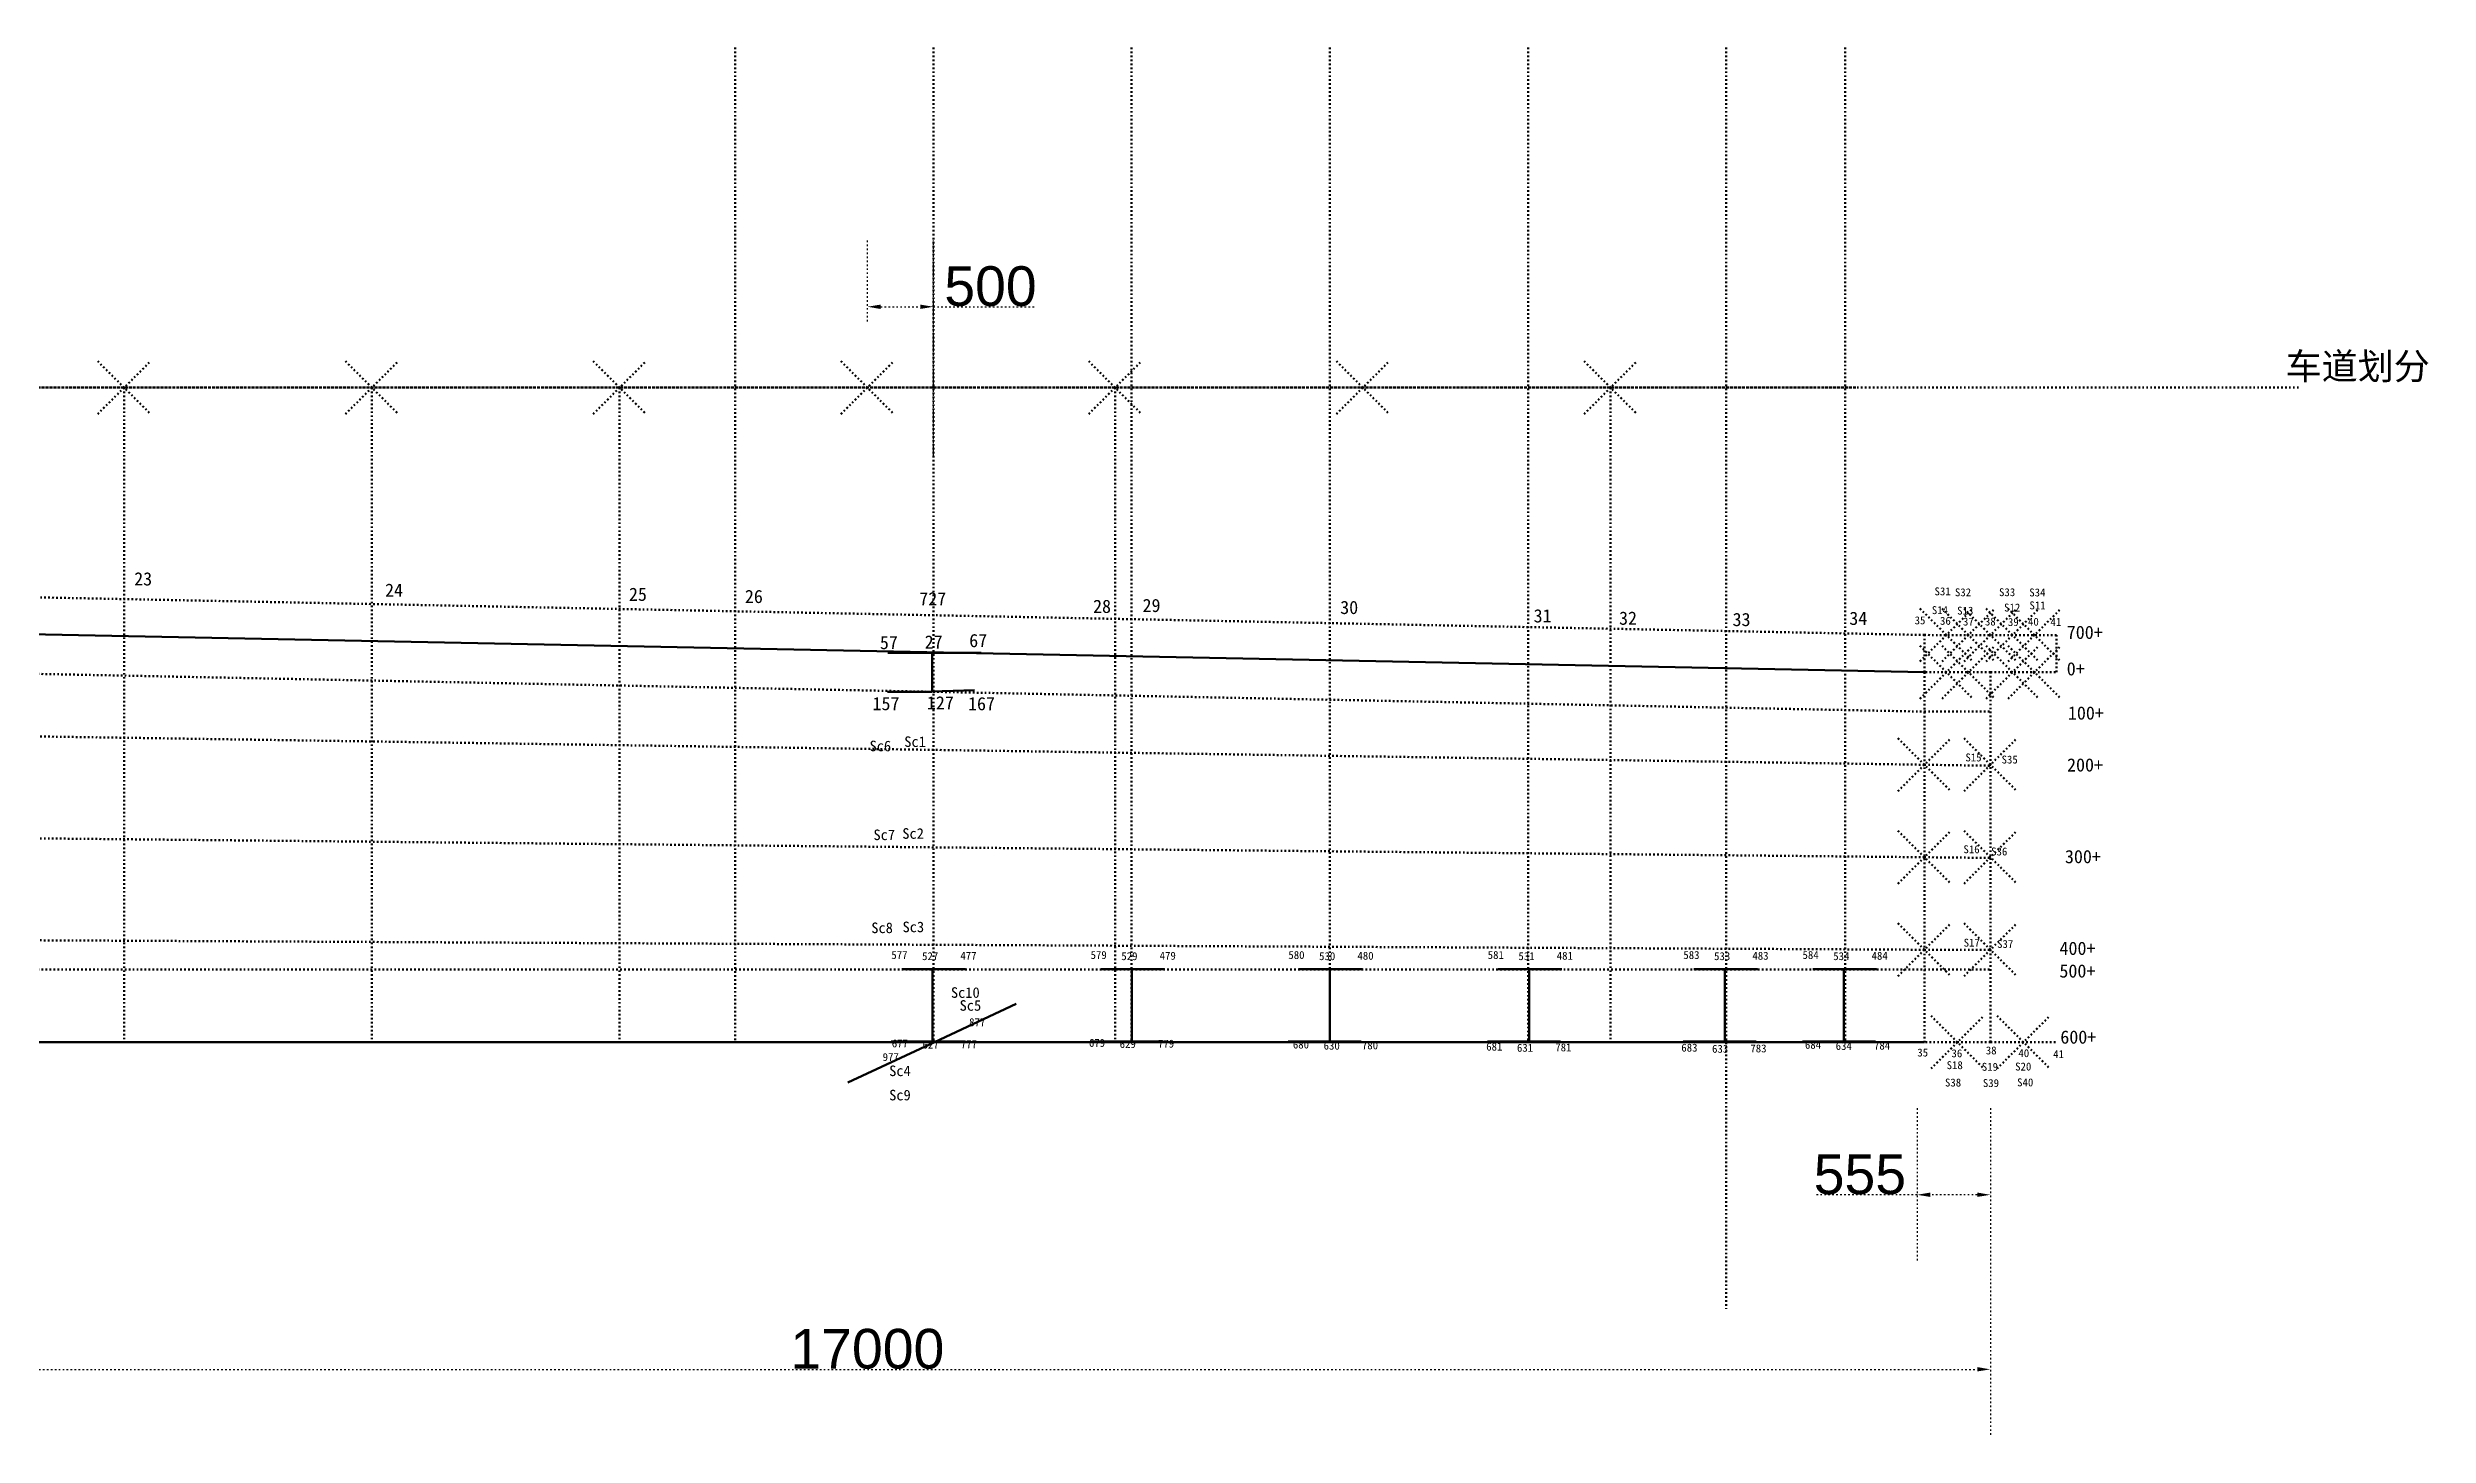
# Model space of a CAD drawing. Header units: millimetres. Extents: x -150378 to 490000, y -63094 to 58178.
# Drawn here: x -73182 to -55163, y -45556 to -35053 of the extents above; entities that cross this region are included whole.
import ezdxf

# ---------------------------------------------------------------- set-up
doc = ezdxf.new("R2010")
doc.units = ezdxf.units.MM
doc.header["$PDMODE"] = 3
doc.header["$PDSIZE"] = 200
doc.linetypes.add('ACAD_ISO03W100', pattern=[30, 12, -18])
doc.styles.get("Standard").update_dxf_attribs({"font": 'arial.ttf'})
doc.dimstyles.new('ISO-25', dxfattribs={"dimtxt": 300, "dimasz": 100, "dimexe": 500, "dimexo": 500, "dimtad": 1, "dimtxsty": 'Standard', "dimcen": 2.5, "dimadec": 0, "dimazin": 0, "dimtfac": 1, "dimtmove": 0, "dimatfit": 3, "dimfxl": 1, "dimarcsym": 0})

# ---------------------------------------------------------------- blocks, each defined once
blk = doc.blocks.new('*D307')
at = {"color": 0, "linetype": 'ACAD_ISO03W100', "lineweight": -2, "transparency": 16777216}
for p, q in [((-75478, -43080), (-75478, -45556)), ((-58478, -43080), (-58478, -45556)), ((-75378, -45056), (-58578, -45056))]:
    blk.add_line(p, q, dxfattribs=at)
at = {"color": 0, "linetype": 'ACAD_ISO03W100', "lineweight": 100, "transparency": 16777216}
for points in [[(-75378, -45039), (-75378, -45072), (-75478, -45056)], [(-58578, -45039), (-58578, -45072), (-58478, -45056)]]:
    blk.add_solid(points, dxfattribs=at)
at = {"layer": 'Defpoints', "color": 0, "linetype": 'ACAD_ISO03W100', "lineweight": 100, "transparency": 16777216}
for p in [(-75478, -42580), (-58478, -42580), (-58478, -45056)]:
    blk.add_point(p, dxfattribs=at)
at = {"color": 0, "linetype": 'ACAD_ISO03W100', "lineweight": 100, "transparency": 16777216, "insert": (-66978, -44902), "char_height": 300, "attachment_point": 5}
blk.add_mtext('17000', dxfattribs=at)
blk = doc.blocks.new('*D308')
at = {"color": 0, "linetype": 'ACAD_ISO03W100', "lineweight": -2, "transparency": 16777216}
for p, q in [((-59033, -43080), (-59033, -44235)), ((-58478, -43080), (-58478, -44235)), ((-59033, -43735), (-59799, -43735)), ((-58578, -43735), (-58933, -43735))]:
    blk.add_line(p, q, dxfattribs=at)
at = {"color": 0, "linetype": 'ACAD_ISO03W100', "lineweight": 100, "transparency": 16777216}
for points in [[(-58933, -43718), (-58933, -43751), (-59033, -43735)], [(-58578, -43718), (-58578, -43751), (-58478, -43735)]]:
    blk.add_solid(points, dxfattribs=at)
at = {"layer": 'Defpoints', "color": 0, "linetype": 'ACAD_ISO03W100', "lineweight": 100, "transparency": 16777216}
for p in [(-59033, -42580), (-58478, -42580), (-59033, -43735)]:
    blk.add_point(p, dxfattribs=at)
at = {"color": 0, "linetype": 'ACAD_ISO03W100', "lineweight": 100, "transparency": 16777216, "insert": (-59466, -43582), "char_height": 300, "attachment_point": 5}
blk.add_mtext('555', dxfattribs=at)
blk = doc.blocks.new('*D309')
at = {"color": 0, "linetype": 'ACAD_ISO03W100', "lineweight": -2, "transparency": 16777216}
for p, q in [((-66978, -37126), (-66978, -36514)), ((-66478, -38139), (-66478, -36514)), ((-66878, -37014), (-66578, -37014)), ((-66478, -37014), (-65715, -37014))]:
    blk.add_line(p, q, dxfattribs=at)
at = {"color": 0, "linetype": 'ACAD_ISO03W100', "lineweight": 100, "transparency": 16777216}
for points in [[(-66878, -36998), (-66878, -37031), (-66978, -37014)], [(-66578, -36998), (-66578, -37031), (-66478, -37014)]]:
    blk.add_solid(points, dxfattribs=at)
at = {"layer": 'Defpoints', "color": 0, "linetype": 'ACAD_ISO03W100', "lineweight": 100, "transparency": 16777216}
for p in [(-66478, -37014), (-66978, -37626), (-66478, -38639, 3848)]:
    blk.add_point(p, dxfattribs=at)
at = {"color": 0, "linetype": 'ACAD_ISO03W100', "lineweight": 100, "transparency": 16777216, "insert": (-66046, -36860), "char_height": 300, "attachment_point": 5}
blk.add_mtext('500', dxfattribs=at)

msp = doc.modelspace()

# ---------------------------------------------------------------- linework, layer by layer
at = {"linetype": 'ACAD_ISO03W100', "lineweight": 100}
for p, q in [((-67977.752, -35053.033, 7349.842), (-67977.752, -42580.362)), ((-66477.752, -35053.033, 7349.842), (-66477.752, -42580.362)), ((-64977.752, -35053.033, 7349.842), (-64977.752, -42580.362)), ((-63477.752, -35053.033, 7349.842), (-63477.752, -42580.362)), ((-61977.752, -35053.033, 7349.842), (-61977.752, -42580.362)), ((-60477.752, -35053.033, 7349.842), (-60477.752, -44598.755, 7349.842)), ((-59577.752, -35053.033, 7349.842), (-59577.752, -42580.362)), ((-75477.752, -37626.283), (-56136.731, -37626.283)), ((-74477.752, -37626.283), (-59477.752, -37626.283)), ((-70727.752, -37626.283), (-70727.752, -42580.362)), ((-58977.752, -39498.362), (-75477.752, -39169.362)), ((-58977.752, -39778.362), (-58977.752, -39498.362)), ((-57977.752, -39499.362), (-58977.752, -39498.362)), ((-57977.752, -39779.362), (-57977.752, -39499.362)), ((-75477.752, -39748.362), (-58977.752, -40078.362)), ((-58477.752, -39780.362), (-58977.752, -39780.362)), ((-58977.752, -39780.362), (-58977.752, -42580.362)), ((-58477.752, -42580.362), (-58477.752, -39780.362)), ((-58477.752, -39780.362), (-57977.752, -39780.362)), ((-58977.752, -40078.362), (-58477.752, -40078.362)), ((-58977.752, -40480.362), (-75477.752, -40232.862)), ((-58977.752, -40480.362), (-58477.752, -40487.862)), ((-58977.752, -41180.362), (-75477.752, -41015.362)), ((-58977.752, -41180.362), (-58477.752, -41185.362)), ((-58977.752, -41880.362), (-75477.752, -41797.862)), ((-58977.752, -41880.362), (-58477.752, -41880.362)), ((-75477.752, -42030.362), (-58977.752, -42030.362)), ((-58977.752, -42030.362), (-58477.752, -42030.362)), ((-58477.752, -42580.362), (-58977.752, -42580.362)), ((-58477.752, -42580.362), (-57977.752, -42580.362))]:
    msp.add_line(p, q, dxfattribs=at)
at = {"color": 1, "linetype": 'ACAD_ISO03W100', "lineweight": 100}
for p, q in [((-72602.752, -37626.283), (-72602.752, -42580.362)), ((-68852.752, -37626.283), (-68852.752, -42580.362)), ((-65102.752, -37626.283), (-65102.752, -42580.362)), ((-61352.752, -37626.283), (-61352.752, -42580.362))]:
    msp.add_line(p, q, dxfattribs=at)
at = {"lineweight": 100}
for p, q in [((-75477.752, -39449.362), (-58977.752, -39779.362)), ((-75477.752, -42580.362), (-58977.752, -42580.362))]:
    msp.add_line(p, q, dxfattribs=at)
at = {"color": 1, "lineweight": 211}
msp.add_line((-66822.395, -39633.572), (-66116, -39633.572), dxfattribs=at)
at = {"color": 1, "lineweight": 100}
for p, q in [((-66487.346, -39639.524), (-66487.346, -39927.398)), ((-66487.346, -39927.398), (-66825.169, -39927.398)), ((-66491.998, -39925.938), (-66167.161, -39915.935)), ((-66717.429, -42028.174), (-66236.194, -42028.174)), ((-66483.575, -42038.088), (-66483.575, -42573.939)), ((-65209.384, -42028.174), (-64728.149, -42028.174)), ((-64975.531, -42038.088), (-64975.531, -42573.939)), ((-63712.508, -42028.174), (-63231.274, -42028.174)), ((-63478.655, -42038.088), (-63478.655, -42573.939)), ((-62203.905, -42028.174), (-61722.67, -42028.174)), ((-61970.051, -42038.088), (-61970.051, -42573.939)), ((-60723.174, -42028.174), (-60241.94, -42028.174)), ((-60489.321, -42038.088), (-60489.321, -42573.939)), ((-59821.157, -42028.174), (-59339.922, -42028.174)), ((-59587.303, -42038.088), (-59587.303, -42573.939)), ((-66797.374, -42574.712), (-66245.01, -42574.712)), ((-65289.329, -42574.712), (-64736.966, -42574.712)), ((-63792.453, -42574.712), (-63240.09, -42574.712)), ((-62283.85, -42574.712), (-61731.486, -42574.712)), ((-60803.119, -42574.712), (-60250.756, -42574.712)), ((-59901.102, -42574.712), (-59348.738, -42574.712))]:
    msp.add_line(p, q, dxfattribs=at)
at = {"color": 3, "lineweight": 100}
for p, q in [((-66470.318, -42579.018), (-65852.39, -42290.155)), ((-67124.512, -42884.834), (-66470.318, -42579.018))]:
    msp.add_line(p, q, dxfattribs=at)
at = {"linetype": 'ACAD_ISO03W100', "lineweight": 100}
for p in [(-72602.752, -37626.283), (-70727.752, -37626.283), (-70727.752, -37626.283), (-70727.752, -37626.283), (-70727.752, -37626.283), (-68852.752, -37626.283), (-66977.752, -37626.283), (-66977.752, -37626.283), (-66977.752, -37626.283), (-66977.752, -37626.283), (-65102.752, -37626.283), (-63227.752, -37626.283), (-63227.752, -37626.283), (-63227.752, -37626.283), (-63227.752, -37626.283), (-61352.752, -37626.283), (-58811.085, -39498.529), (-58644.418, -39498.696), (-58477.752, -39498.862), (-58311.085, -39499.029), (-58144.418, -39499.196), (-58811.085, -39780.362), (-58644.418, -39780.362), (-58311.085, -39780.362), (-58144.418, -39780.362), (-58977.752, -40480.362), (-58477.752, -40480.362), (-58977.752, -41180.362), (-58477.752, -41180.362), (-58977.752, -41880.362), (-58477.752, -41880.362), (-58727.752, -42580.362), (-58227.752, -42580.362)]:
    msp.add_point(p, dxfattribs=at)

# ---------------------------------------------------------------- texts
for s, width, insert, char_height, attachment_point in [('{\\fSimSun|b0|i0|c134|p2;车道划分}', 1705.71516, (-56243.943, -37364.286), 200, 1), ('{\\fSimSun|b0|i0|c134|p2;23}', 462.01375, (-72527.075, -39023.436), 100, 1), ('{\\fSimSun|b0|i0|c134|p2;24}', 462.01375, (-70628.093, -39109.278), 100, 1), ('{\\fSimSun|b0|i0|c134|p2;25}', 462.01375, (-68782.255, -39140.127), 100, 1), ('{\\fSimSun|b0|i0|c134|p2;26}', 462.01375, (-67904.798, -39156.633), 100, 1), ('{\\fSimSun|b0|i0|c134|p2;727}', 462.01375, (-66585.137, -39174.26), 100, 1), ('{\\fSimSun|b0|i0|c134|p2;28}', 462.01375, (-65269.647, -39231.187), 100, 1), ('{\\fSimSun|b0|i0|c134|p2;29}', 462.01375, (-64895.194, -39224.694), 100, 1), ('{\\fSimSun|b0|i0|c134|p2;30}', 462.01375, (-63399.219, -39239.814), 100, 1), ('{\\fSimSun|b0|i0|c134|p2;\\C3;S14}', 462.01375, (-58798.933, -39280.2), 60, 3), ('{\\fSimSun|b0|i0|c134|p2;\\C6;S31}', 462.01375, (-58778.608, -39138.089), 60, 3), ('{\\fSimSun|b0|i0|c134|p2;\\C3;S12}', 462.01375, (-58252.224, -39260.716), 60, 3), ('{\\fSimSun|b0|i0|c134|p2;\\C3;S11}', 462.01375, (-58060.444, -39244.239), 60, 3), ('{\\fSimSun|b0|i0|c134|p2;31}', 462.01375, (-61935.222, -39303.248), 100, 1), ('{\\fSimSun|b0|i0|c134|p2;32}', 462.01375, (-61288.893, -39320.886), 100, 1), ('{\\fSimSun|b0|i0|c134|p2;33}', 462.01375, (-60429.669, -39331.065), 100, 1), ('{\\fSimSun|b0|i0|c134|p2;34}', 462.01375, (-59546.183, -39322.081), 100, 1), ('{\\fSimSun|b0|i0|c134|p2;35}', 462.01375, (-59051.645, -39357.359), 60, 1), ('{\\fSimSun|b0|i0|c134|p2;36}', 462.01375, (-58859.527, -39361.197), 60, 1), ('{\\fSimSun|b0|i0|c134|p2;\\C3;S13}', 462.01375, (-58607.481, -39284.245), 60, 3), ('{\\fSimSun|b0|i0|c134|p2;37}', 462.01375, (-58685.605, -39366.882), 60, 1), ('{\\fSimSun|b0|i0|c134|p2;38}', 462.01375, (-58519.604, -39366.461), 60, 1), ('{\\fSimSun|b0|i0|c134|p2;39}', 462.01375, (-58345.688, -39370.104), 60, 1), ('\\pt420;{\\fSimSun|b0|i0|c134|p2;40}', 462.01375, (-58193.524, -39367.676), 60, 1), ('{\\fSimSun|b0|i0|c134|p2;41}', 462.01375, (-58023.566, -39369.287), 60, 1), ('{\\fSimSun|b0|i0|c134|p2;700+}', 462.01375, (-57900.24, -39428.084), 100, 1), ('{\\fSimSun|b0|i0|c134|p2;57}', 462.01375, (-66883.002, -39505.546), 100, 1), ('{\\fSimSun|b0|i0|c134|p2;27}', 462.01375, (-66544.053, -39501.252), 100, 1), ('{\\fSimSun|b0|i0|c134|p2;67}', 462.01375, (-66206.883, -39490.321), 100, 1), ('{\\fSimSun|b0|i0|c134|p2;0+}', 462.01375, (-57900.542, -39704.058), 100, 1), ('{\\fSimSun|b0|i0|c134|p2;157}', 462.01375, (-66938.895, -39967.405), 100, 1), ('{\\fSimSun|b0|i0|c134|p2;127}', 462.01375, (-66527.409, -39961.796), 100, 1), ('{\\fSimSun|b0|i0|c134|p2;167}', 462.01375, (-66216.088, -39968.145), 100, 1), ('{\\fSimSun|b0|i0|c134|p2;100+}', 462.01375, (-57891.699, -40038.536), 100, 1), ('{\\fSimSun|b0|i0|c134|p2;\\C6;Sc6}', 462.01375, (-66797.778, -40298.276), 80, 3), ('{\\fSimSun|b0|i0|c134|p2;\\C3;Sc1}', 462.01375, (-66535.02, -40265.689), 80, 3), ('{\\fSimSun|b0|i0|c134|p2;\\C3;S15}', 462.01375, (-58544.951, -40395.112), 60, 3), ('{\\fSimSun|b0|i0|c134|p2;200+}', 462.01375, (-57898.185, -40431.62), 100, 1), ('{\\fSimSun|b0|i0|c134|p2;\\C6;Sc7}', 462.01375, (-66768.261, -40970.718), 80, 3), ('{\\fSimSun|b0|i0|c134|p2;\\C3;Sc2}', 462.01375, (-66550.005, -40960.702), 80, 3), ('{\\fSimSun|b0|i0|c134|p2;\\C3;S16}', 462.01375, (-58559.936, -41090.125), 60, 3), ('{\\fSimSun|b0|i0|c134|p2;300+}', 462.01375, (-57914.283, -41125.325), 100, 1), ('{\\fSimSun|b0|i0|c134|p2;\\C6;Sc8}', 462.01375, (-66784.566, -41674.536), 80, 3), ('{\\fSimSun|b0|i0|c134|p2;\\C3;Sc3}', 462.01375, (-66548.212, -41667.586), 80, 3), ('{\\fSimSun|b0|i0|c134|p2;\\C3;S17}', 462.01375, (-58558.143, -41797.008), 60, 3), ('{\\fSimSun|b0|i0|c134|p2;577}', 462.01375, (-66673.996, -41890.161, -135.919), 60, 3), ('{\\fSimSun|b0|i0|c134|p2;527}', 462.01375, (-66441.299, -41898.929, -135.919), 60, 3), ('{\\fSimSun|b0|i0|c134|p2;477}', 462.01375, (-66151.369, -41896.036, -135.919), 60, 3), ('{\\fSimSun|b0|i0|c134|p2;579}', 462.01375, (-65165.951, -41890.161, -135.919), 60, 3), ('{\\fSimSun|b0|i0|c134|p2;529}', 462.01375, (-64933.255, -41898.929, -135.919), 60, 3), ('{\\fSimSun|b0|i0|c134|p2;479}', 462.01375, (-64643.325, -41896.036, -135.919), 60, 3), ('{\\fSimSun|b0|i0|c134|p2;580}', 462.01375, (-63669.075, -41890.161, -135.919), 60, 3), ('{\\fSimSun|b0|i0|c134|p2;530}', 462.01375, (-63436.379, -41898.929, -135.919), 60, 3), ('{\\fSimSun|b0|i0|c134|p2;480}', 462.01375, (-63146.449, -41896.036, -135.919), 60, 3), ('{\\fSimSun|b0|i0|c134|p2;581}', 462.01375, (-62160.472, -41890.161, -135.919), 60, 3), ('{\\fSimSun|b0|i0|c134|p2;531}', 462.01375, (-61927.775, -41898.929, -135.919), 60, 3), ('{\\fSimSun|b0|i0|c134|p2;481}', 462.01375, (-61637.845, -41896.036, -135.919), 60, 3), ('{\\fSimSun|b0|i0|c134|p2;583}', 462.01375, (-60679.741, -41890.161, -135.919), 60, 3), ('{\\fSimSun|b0|i0|c134|p2;533}', 462.01375, (-60447.045, -41898.929, -135.919), 60, 3), ('{\\fSimSun|b0|i0|c134|p2;483}', 462.01375, (-60157.115, -41896.036, -135.919), 60, 3), ('{\\fSimSun|b0|i0|c134|p2;584}', 462.01375, (-59777.724, -41890.161, -135.919), 60, 3), ('{\\fSimSun|b0|i0|c134|p2;534}', 462.01375, (-59545.027, -41898.929, -135.919), 60, 3), ('{\\fSimSun|b0|i0|c134|p2;484}', 462.01375, (-59255.097, -41896.036, -135.919), 60, 3), ('{\\fSimSun|b0|i0|c134|p2;400+}', 462.01375, (-57955.208, -41819.257), 100, 1), ('{\\fSimSun|b0|i0|c134|p2;\\C6;Sc10}', 462.01375, (-66127.59, -42164.378), 80, 3), ('{\\fSimSun|b0|i0|c134|p2;500+}', 462.01375, (-57955.882, -41990.904), 100, 1), ('{\\fSimSun|b0|i0|c134|p2;\\C3;Sc5}', 462.01375, (-66116.17, -42262.116), 80, 3), ('{\\fSimSun|b0|i0|c134|p2;\\C5;877}', 462.01375, (-66085.091, -42398.936), 60, 3), ('{\\fSimSun|b0|i0|c134|p2;600+}', 462.01375, (-57948.949, -42491.037), 100, 1), ('{\\fSimSun|b0|i0|c134|p2;\\C5;977}', 462.01375, (-66739.7, -42662.546, -135.919), 60, 3), ('{\\fSimSun|b0|i0|c134|p2;677}', 462.01375, (-66670.583, -42559.429, -135.919), 60, 3), ('{\\fSimSun|b0|i0|c134|p2;627}', 462.01375, (-66437.886, -42568.198, -135.919), 60, 3), ('{\\fSimSun|b0|i0|c134|p2;777}', 462.01375, (-66147.956, -42565.305, -135.919), 60, 3), ('{\\fSimSun|b0|i0|c134|p2;679}', 462.01375, (-65178.62, -42555.215, -135.919), 60, 3), ('{\\fSimSun|b0|i0|c134|p2;629}', 462.01375, (-64945.924, -42563.984, -135.919), 60, 3), ('{\\fSimSun|b0|i0|c134|p2;779}', 462.01375, (-64655.994, -42561.09, -135.919), 60, 3), ('{\\fSimSun|b0|i0|c134|p2;680}', 462.01375, (-63634.98, -42567.804, -135.919), 60, 3), ('{\\fSimSun|b0|i0|c134|p2;630}', 462.01375, (-63402.283, -42576.573, -135.919), 60, 3), ('{\\fSimSun|b0|i0|c134|p2;780}', 462.01375, (-63112.353, -42573.68, -135.919), 60, 3), ('{\\fSimSun|b0|i0|c134|p2;681}', 462.01375, (-62171.65, -42583.607, -135.919), 60, 3), ('{\\fSimSun|b0|i0|c134|p2;631}', 462.01375, (-61938.954, -42592.376, -135.919), 60, 3), ('{\\fSimSun|b0|i0|c134|p2;781}', 462.01375, (-61649.024, -42589.482, -135.919), 60, 3), ('{\\fSimSun|b0|i0|c134|p2;683}', 462.01375, (-60695.086, -42591.335, -135.919), 60, 3), ('{\\fSimSun|b0|i0|c134|p2;633}', 462.01375, (-60462.39, -42600.104, -135.919), 60, 3), ('{\\fSimSun|b0|i0|c134|p2;783}', 462.01375, (-60172.46, -42597.21, -135.919), 60, 3), ('{\\fSimSun|b0|i0|c134|p2;684}', 462.01375, (-59759.438, -42569.877, -135.919), 60, 3), ('{\\fSimSun|b0|i0|c134|p2;634}', 462.01375, (-59526.741, -42578.646, -135.919), 60, 3), ('{\\fSimSun|b0|i0|c134|p2;784}', 462.01375, (-59236.811, -42575.752, -135.919), 60, 3), ('{\\fSimSun|b0|i0|c134|p2;35}', 462.01375, (-59031.235, -42628.438), 60, 1), ('{\\fSimSun|b0|i0|c134|p2;36}', 462.01375, (-58772.82, -42634.14), 60, 1), ('{\\fSimSun|b0|i0|c134|p2;38}', 462.01375, (-58512.957, -42612.519), 60, 1), ('\\pt420;{\\fSimSun|b0|i0|c134|p2;40}', 462.01375, (-58266.264, -42633.057), 60, 1), ('{\\fSimSun|b0|i0|c134|p2;41}', 462.01375, (-58003.156, -42640.366), 60, 1), ('{\\fSimSun|b0|i0|c134|p2;\\C3;Sc4}', 462.01375, (-66649.443, -42756.737, -174.129), 80, 3), ('{\\fSimSun|b0|i0|c134|p2;\\C3;S18}', 462.01375, (-58687.041, -42723.932), 60, 3), ('{\\fSimSun|b0|i0|c134|p2;\\C3;S19}', 462.01375, (-58420.554, -42736.509), 60, 3), ('{\\fSimSun|b0|i0|c134|p2;\\C3;S20}', 462.01375, (-58168.351, -42734.396), 60, 3), ('{\\fSimSun|b0|i0|c134|p2;\\C6;Sc9}', 462.01375, (-66649.516, -42940.489), 80, 3)]:
    msp.add_mtext_dynamic_manual_height_columns(s, width=width, gutter_width=12.5, heights=[0], dxfattribs=dict(at, insert=insert, char_height=char_height, attachment_point=attachment_point))
at = {"color": 6, "linetype": 'ACAD_ISO03W100', "lineweight": 100, "char_height": 60, "attachment_point": 3}
for s, insert in [('{\\fSimSun|b0|i0|c134|p2;S32}', (-58624.228, -39145.364)), ('{\\fSimSun|b0|i0|c134|p2;S33}', (-58290.462, -39144.517)), ('{\\fSimSun|b0|i0|c134|p2;S34}', (-58061.396, -39146.424)), ('{\\fSimSun|b0|i0|c134|p2;S35}', (-58270.974, -40411.105)), ('{\\fSimSun|b0|i0|c134|p2;S36}', (-58350.191, -41106.765)), ('{\\fSimSun|b0|i0|c134|p2;S37}', (-58305.173, -41806.765)), ('{\\fSimSun|b0|i0|c134|p2;S38}', (-58699.541, -42855.461)), ('{\\fSimSun|b0|i0|c134|p2;S39}', (-58412.805, -42859.437)), ('{\\fSimSun|b0|i0|c134|p2;S40}', (-58153.401, -42854.076))]:
    msp.add_mtext_dynamic_manual_height_columns(s, width=462.01375, gutter_width=12.5, heights=[0], dxfattribs=dict(at, insert=insert))

# ---------------------------------------------------------------- dimensions: what is measured, and where the dimension line sits
at = {"linetype": 'ACAD_ISO03W100', "lineweight": 100}
for base, p1, p2, picture, middle in [((-66477.752, -37014.256), (-66977.752, -37626.283), (-66477.752, -38638.959, 3848.469), '*D309', (-66046.226, -36860.459)), ((-58477.752, -45055.771), (-75477.752, -42580.362), (-58477.752, -42580.362), '*D307', (-66977.752, -44901.974)), ((-59032.752, -43734.7), (-58477.752, -42580.362), (-59032.752, -42580.362), '*D308', (-59465.914, -43581.517))]:
    dim = msp.add_linear_dim(base=base, p1=p1, p2=p2, angle=180, dimstyle='ISO-25', dxfattribs=at)
    dim.commit()
    dim.dimension.update_dxf_attribs({"geometry": picture, "text_midpoint": middle})

doc.saveas('drawing.dxf')
